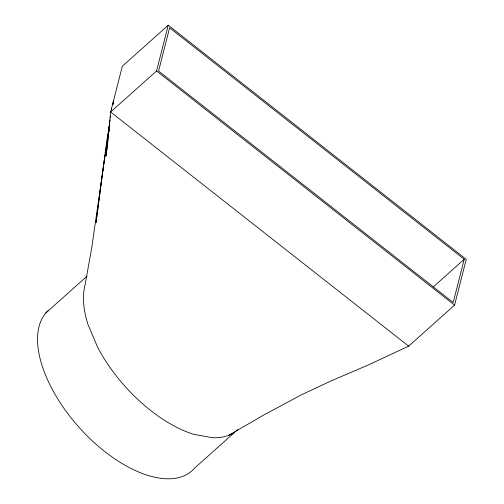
<?xml version="1.0" encoding="UTF-8"?>
<svg xmlns="http://www.w3.org/2000/svg" width="504" height="504" viewBox="0 0 504 504"><rect width="100%" height="100%" fill="white"/><g stroke="black" fill="none" stroke-linecap="round" stroke-linejoin="round"><path stroke-width="0.76" d="M108.089 139.035L106.142 155.994L110.647 112.014L122.315 66.245L168.235 25.2L466.238 259.333L454.576 305.103L408.656 346.147L368.632 364.82L331.342 380.822L301.493 394.764L264.506 414.59L228.816 435.267M108.354 136.723L108.618 134.41M108.883 132.098L109.147 129.786M109.412 127.474L109.588 125.931M101.506 180.602L96.012 222.705L106.829 140.496L109.677 123.606M101.713 179.04L104.548 158.804L103.761 164.304M109.588 123.663L106.029 150.727L108.114 136.842M109.79 122.119L110.093 119.801M110.401 117.476L110.603 115.933M105.122 154.917L104.782 157.248L105.141 154.961M105.355 153.367L105.588 151.811L105.368 153.405M106.048 148.705L105.815 150.255L106.054 148.737M107.428 139.375L107.661 137.825M107.894 136.269L108.121 134.713L107.894 136.275M103.528 165.86L91.747 247.71L84.937 285.598A107.667 55.295 48.2 0 0 88.049 324.664L97.738 347.451A107.667 55.295 48.2 0 0 193.379 434.234L212.682 437.756A107.667 55.295 48.2 0 0 233.062 433.251M108.347 135.299L108.581 133.755M108.927 131.437L109.16 129.893M112.984 104.429L113.564 100.573L112.915 104.41M408.656 346.147L110.647 112.014L156.568 70.97L168.235 25.2M464.222 259.276L453.203 302.501L158.584 71.032L169.602 27.802L464.222 259.276L433.415 286.808M45.814 313.022L87.079 276.135M237.781 429.521L194.771 467.97A107.667 55.295 48.2 0 1 81.698 430.233A107.667 55.295 48.2 0 1 48.46 310.294M156.568 70.97L454.576 305.103M111.617 108.196L111.441 109.74L111.617 108.196M108.581 131.607L108.354 133.157L108.581 131.607"/></g></svg>
